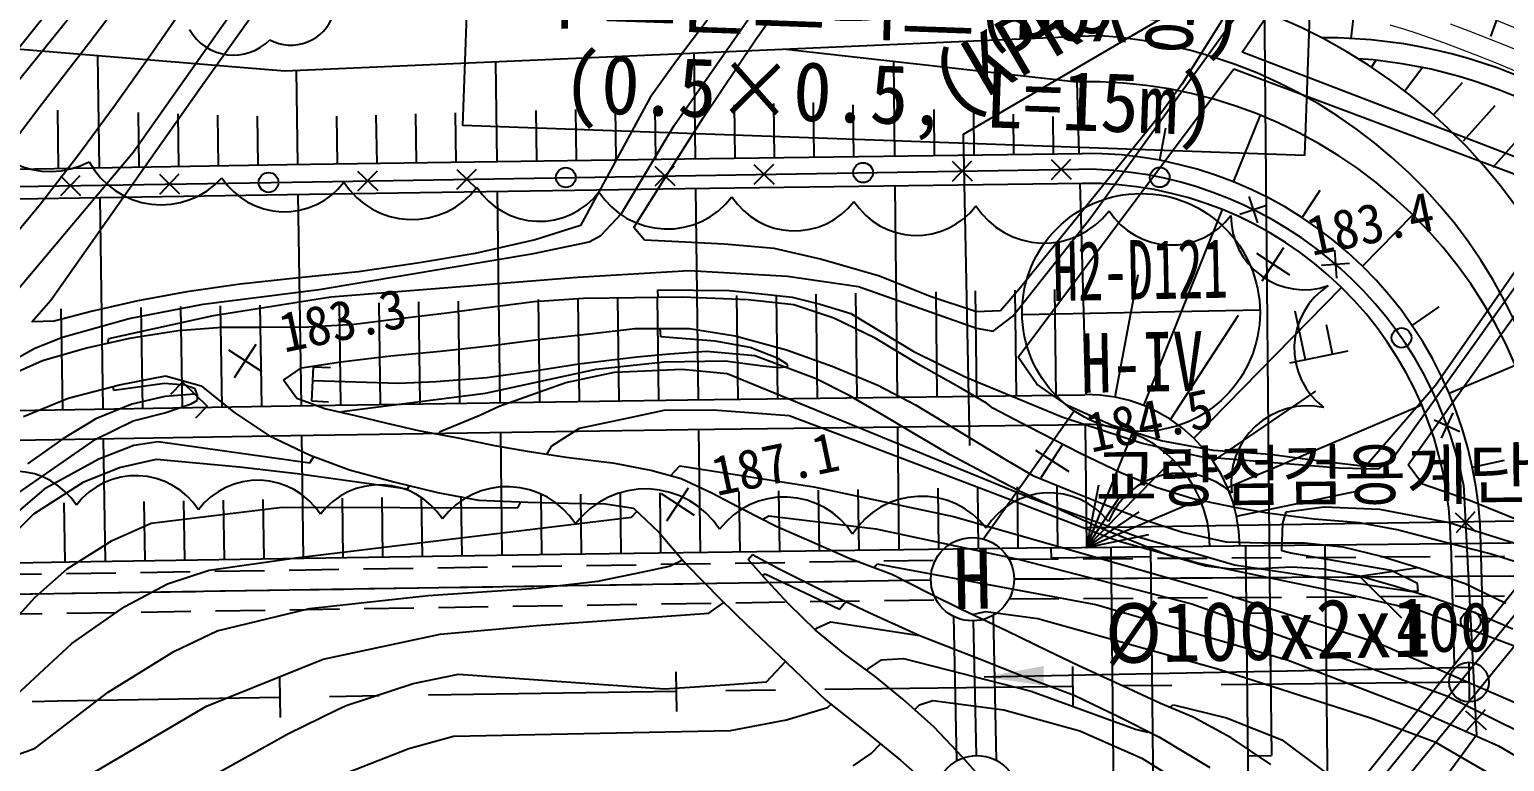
# Model space of a CAD drawing. Header units: millimetres. Extents: x 13158 to 13954, y 1103 to 1807.
# Drawn here: x 13425 to 13499.4, y 1469.6 to 1506.5 of the extents above; entities that cross this region are included whole.
import ezdxf
from ezdxf.enums import TextEntityAlignment as Align
from ezdxf.xclip import XClip

# ---------------------------------------------------------------- set-up
doc = ezdxf.new("R2010")
doc.units = ezdxf.units.MM
doc.header["$LTSCALE"] = 10
doc.header["$MEASUREMENT"] = 0
doc.header["$XCLIPFRAME"] = 2
doc.linetypes.add('CENTER', pattern=[2, 1.25, -0.25, 0.25, -0.25])
doc.linetypes.add('HIDDEN', pattern=[0.375, 0.25, -0.125])
for name, color, linetype in [('TN-TABL-LIN1', 4, 'Continuous'), ('TZ-BASE', 253, 'Continuous'), ('TZ-CABL', 4, 'Continuous')]:
    doc.layers.add(name, color=color, linetype=linetype)
doc.styles.add('GUL', font='GulimChe.ttf')
doc.styles.add('HANA', font='GulimChe.ttf')
doc.styles.get("Standard").update_dxf_attribs({"font": 'GulimChe.ttf'})
doc.linetypes.add('ZIGZAG', pattern='A,0.0001,-0.2,[131,ltypeshp.shx,S=0.2,R=0,X=-0.2,Y=0],-0.4,[131,ltypeshp.shx,S=0.2,R=180,X=0.2,Y=0],-0.2', length=0.8001)
doc.dimstyles.get("Standard").update_dxf_attribs({"dimtxt": 0.18, "dimasz": 0.18, "dimexe": 0.18, "dimexo": 0.0625, "dimgap": 0.09, "dimtad": 0, "dimtih": 1, "dimtoh": 1, "dimdec": 4, "dimzin": 0, "dimdsep": 46, "dimtxsty": 'Standard', "dimcen": 0.09, "dimadec": 0, "dimazin": 0, "dimtfac": 1, "dimtdec": 4, "dimtofl": 0, "dimtmove": 0, "dimatfit": 3, "dimfxl": 0, "dimtolj": 1, "dimtzin": 0, "dimarcsym": 0})

# ---------------------------------------------------------------- blocks, each defined once
blk = doc.blocks.new('JD-SFSG5YJF567')
at = {"layer": 'TZ-BASE'}
for p, q in [((159.849, 32.075, -73), (184.402, 67.399, -73)), ((188.505, 35.783, -71.488), (205.935, 61.24, -71.488)), ((150.701, 56.483, -255), (132.579, 30.736, -255)), ((189.957, 3.895), (189.508, 53.391)), ((135.973, 34.015, -73.686), (148.76, 52.054, -73.686)), ((180.87, 27.434, -72), (198.104, 51.33, -72)), ((166.829, 44.406, -73.686), (159.924, 35.283, -73.686)), ((134.91, 42.293, -67.461), (130.319, 36.211, -67.461)), ((149.497, 41.258, -255), (149.17, 32.073, -255)), ((190.061, 41.498, -72.569), (185.479, 34.185, -72.569)), ((163.965, 36.409, -72.569), (166.884, 40.547, -72.569)), ((191.992, 39.748, -255), (191.665, 30.563, -255)), ((194.014, 36.471, -255), (194.394, 39.784, -255)), ((122.495, 30.644, -75), (129.446, 39.333, -75)), ((118.983, 24.704, -74), (130.225, 38.646, -74)), ((133.44, 35.671, -73.833), (135.044, 37.97, -73.833)), ((201.068, 36.577, -255), (201.614, 38.107, -255)), ((120.114, 36.484, -255), (140.207, 34.834, -255)), ((140.207, 34.834, -255), (181.167, 36.621, -255)), ((196.164, 15.361, -71), (211.277, 36.575, -71)), ((130.319, 36.211, -67.461), (127.968, 33.173, -67.461)), ((160.839, 35.734, -255), (160.908, 30.413, -255)), ((161.316, 32.474, -72.569), (163.965, 36.409, -72.569)), ((165.481, 35.937, -255), (180.175, 34.29, -255)), ((205.831, 29.12, -71.488), (188.505, 35.783, -71.488)), ((130.761, 35.61, -255), (130.846, 29.947, -255)), ((131.595, 33.06, -73.833), (133.44, 35.671, -73.833)), ((150.844, 35.298, -255), (150.909, 30.265, -255)), ((159.924, 35.283, -73.686), (158.648, 33.495, -73.686)), ((170.922, 35.327, -255), (170.974, 30.544, -255)), ((195.251, 35.372, -255), (195.039, 35.021, -255)), ((197.62, 35.005, -255), (196.719, 33.818, -255)), ((140.774, 34.858, -255), (140.845, 30.115, -255)), ((177.216, 20.399, -71.488), (188.1, 34.947, -71.488)), ((180.175, 34.29, -255), (180.28, 30.669, -255)), ((188.1, 34.947, -71.488), (204.989, 28.607, -71.488)), ((199.611, 34.237, -255), (198.171, 32.614, -255)), ((128.409, 23.266, -73.686), (135.973, 34.015, -73.686)), ((158.648, 33.495, -73.686), (155.133, 27.029, -73.686)), ((185.479, 34.185, -72.569), (184.243, 32.45, -72.569)), ((127.968, 33.173, -67.461), (125.954, 30.498, -67.461)), ((128.731, 32.86, -255), (128.781, 29.912, -255)), ((129.76, 30.575, -73.833), (131.595, 33.06, -73.833)), ((152.876, 32.837, -255), (152.909, 30.295, -255)), ((154.875, 32.895, -255), (154.908, 30.325, -255)), ((156.875, 32.953, -255), (156.908, 30.355, -255)), ((158.874, 33.011, -255), (158.908, 30.384, -255)), ((162.873, 33.127, -255), (162.908, 30.439, -255)), ((164.872, 33.185, -255), (164.907, 30.465, -255)), ((166.872, 33.243, -255), (166.907, 30.491, -255)), ((168.873, 33.126, -255), (168.907, 30.517, -255)), ((172.949, 32.889, -255), (172.974, 30.569, -255)), ((174.95, 32.772, -255), (174.974, 30.595, -255)), ((201.254, 33.075, -255), (199.667, 31.287, -255)), ((132.805, 32.734, -255), (132.846, 29.981, -255)), ((134.806, 32.672, -255), (134.845, 30.014, -255)), ((136.807, 32.61, -255), (136.845, 30.048, -255)), ((138.808, 32.549, -255), (138.845, 30.082, -255)), ((142.809, 32.545, -255), (142.844, 30.145, -255)), ((144.808, 32.603, -255), (144.844, 30.175, -255)), ((146.807, 32.661, -255), (146.844, 30.204, -255)), ((148.807, 32.719, -255), (148.844, 30.234, -255)), ((191.665, 30.563, -255), (149.17, 32.073, -255)), ((157.19, 27.638, -73), (159.849, 32.075, -73)), ((159.182, 29.11, -72.569), (161.316, 32.474, -72.569)), ((176.951, 32.655, -255), (176.973, 30.621, -255)), ((184.243, 32.45, -72.569), (177.262, 23.828, -72.569)), ((178.953, 32.538, -255), (178.973, 30.647, -255)), ((188.081, 29.235, -255), (189.433, 32.599, -255)), ((184.64, 31.95, -255), (184.335, 30.328, -255)), ((202.632, 31.614, -255), (201.163, 29.959, -255)), ((132.579, 30.736, -255), (125.123, 21.889, -255)), ((127.889, 28.129, -73.833), (129.76, 30.575, -73.833)), ((160.381, 30.406, -255), (180.434, 30.666, -255)), ((120.279, 29.768, -255), (140.33, 30.107, -255)), ((140.33, 30.107, -255), (160.381, 30.406, -255)), ((143.881, 29.782), (144.897, 28.799)), ((143.897, 28.782), (144.88, 29.799)), ((148.88, 29.865), (149.896, 28.881)), ((148.896, 28.865), (149.88, 29.881)), ((158.879, 30.03), (159.895, 29.047)), ((158.895, 29.03), (159.878, 30.046)), ((163.878, 30.113), (164.894, 29.129)), ((163.894, 29.113), (164.878, 30.129)), ((173.876, 30.278), (174.893, 29.294)), ((173.893, 29.278), (174.876, 30.294)), ((178.876, 30.36), (179.892, 29.377)), ((178.892, 29.36), (179.876, 30.377)), ((196.883, 14.957, -70.297), (207.738, 30.186, -70.297)), ((128.883, 29.541), (129.899, 28.557)), ((128.899, 28.541), (129.883, 29.557)), ((133.882, 29.621), (134.898, 28.637)), ((133.898, 28.621), (134.882, 29.637)), ((157.826, 26.942, -72.569), (159.182, 29.11, -72.569)), ((160.4, 28.907, -255), (180.45, 29.166, -255)), ((170.99, 29.044, -255), (171.107, 18.374, -255)), ((180.323, 29.169, -255), (180.632, 18.508, -255)), ((120.305, 28.268, -255), (140.352, 28.607, -255)), ((130.868, 28.447, -255), (131.028, 17.778, -255)), ((140.352, 28.607, -255), (160.4, 28.907, -255)), ((140.867, 28.615, -255), (141.026, 17.946, -255)), ((150.928, 28.765, -255), (151.066, 18.096, -255)), ((160.927, 28.913, -255), (161.065, 18.244, -255)), ((188.842, 28.506), (189.295, 27.166)), ((191.541, 27.432, -255), (192.443, 28.813, -255)), ((204.989, 28.607, -71.488), (198.269, 18.958, -71.488)), ((126.013, 25.867, -73.833), (127.889, 28.129, -73.833)), ((156.155, 26.534, -73), (157.19, 27.638, -73)), ((183.547, 17.956, -255), (187.519, 27.837, -255)), ((188.398, 27.609), (189.738, 28.062)), ((194.582, 24.987, -255), (197.119, 27.576, -255)), ((155.133, 27.029, -73.686), (152.845, 26.318, -73.686)), ((158.352, 26.3, -72.569), (157.826, 26.942, -72.569)), ((176.935, 22.461, -72), (180.87, 27.434, -72)), ((152.845, 26.318, -73.686), (149.807, 25.622, -73.686)), ((152.749, 25.619, -73), (155.573, 26.212, -73)), ((155.573, 26.212, -73), (156.155, 26.534, -73)), ((160.071, 26.204, -72.569), (158.352, 26.3, -72.569)), ((162.376, 26.087, -72.569), (160.071, 26.204, -72.569)), ((164.896, 25.883, -72.569), (162.376, 26.087, -72.569)), ((141.939, 23.799, -73), (152.749, 25.619, -73)), ((149.807, 25.622, -73.686), (147.003, 25.148, -73.686)), ((167.229, 25.341, -72.569), (164.896, 25.883, -72.569)), ((170.218, 24.481, -72.569), (167.229, 25.341, -72.569)), ((189.23, 25.632, -71.581), (190.905, 24.539, -71.581)), ((189.521, 24.248, -71.581), (190.614, 25.923, -71.581)), ((193.171, 25.783), (193.274, 24.373)), ((143.925, 24.692, -73.686), (140.765, 24.37, -73.686)), ((147.003, 25.148, -73.686), (143.925, 24.692, -73.686)), ((154.969, 24.435, -72), (160.614, 24.766, -72)), ((160.614, 24.766, -72), (165.577, 24.472, -72)), ((192.517, 25.027), (193.928, 25.129)), ((137.954, 24.08, -73.686), (135.266, 23.69, -73.686)), ((140.765, 24.37, -73.686), (137.954, 24.08, -73.686)), ((142.524, 23.432, -72), (154.969, 24.435, -72)), ((165.577, 24.472, -72), (169.159, 23.958, -72)), ((169.159, 23.958, -72), (175.114, 21.856, -72)), ((172.775, 23.448, -72.569), (170.218, 24.481, -72.569)), ((177.262, 23.828, -72.569), (176.325, 22.734, -72.569)), ((183.249, 24.546, -255), (182.091, 18.38, -255)), ((186.073, 16.305, -255), (193.527, 23.911, -255)), ((127.437, 22.174, -73.686), (128.409, 23.266, -73.686)), ((132.795, 23.231, -73.686), (130.445, 22.69, -73.686)), ((132.353, 22.337, -73), (136.096, 23.072, -73)), ((135.266, 23.69, -73.686), (132.795, 23.231, -73.686)), ((136.096, 23.072, -73), (141.939, 23.799, -73)), ((136.61, 22.498, -72), (142.524, 23.432, -72)), ((142.95, 23.101, -255), (143.026, 17.976, -255)), ((144.949, 23.14, -255), (145.026, 18.006, -255)), ((146.949, 23.179, -255), (147.026, 18.036, -255)), ((148.948, 23.219, -255), (149.025, 18.066, -255)), ((152.784, 23.184, -73.833), (150.285, 22.873, -73.833)), ((155.273, 23.348, -73.833), (152.784, 23.184, -73.833)), ((152.999, 23.299, -255), (153.066, 18.126, -255)), ((154.999, 23.338, -255), (155.066, 18.156, -255)), ((157.845, 23.379, -73.833), (155.273, 23.348, -73.833)), ((156.998, 23.378, -255), (157.066, 18.186, -255)), ((160.253, 23.42, -73.833), (157.845, 23.379, -73.833)), ((158.998, 23.417, -255), (159.065, 18.215, -255)), ((159.053, 23.399, -71), (159.029, 23.79, -71)), ((159.029, 23.79, -71), (162.636, 23.748, -71)), ((163.586, 23.29, -73.833), (160.253, 23.42, -73.833)), ((162.636, 23.748, -71), (164.114, 23.608, -71)), ((162.997, 23.496, -255), (163.065, 18.27, -255)), ((165.899, 23.025, -73.833), (163.586, 23.29, -73.833)), ((164.114, 23.608, -71), (165.804, 23.414, -71)), ((164.997, 23.535, -255), (165.065, 18.296, -255)), ((165.804, 23.414, -71), (167.226, 23.063, -71)), ((166.997, 23.575, -255), (167.065, 18.322, -255)), ((168.996, 23.614, -255), (169.065, 18.348, -255)), ((175.111, 22.687, -72.569), (172.775, 23.448, -72.569)), ((173.049, 23.694, -255), (173.106, 18.4, -255)), ((175.048, 23.734, -255), (175.106, 18.426, -255)), ((177.048, 23.773, -255), (177.106, 18.452, -255)), ((179.048, 23.812, -255), (179.106, 18.478, -255)), ((130.445, 22.69, -73.686), (128.577, 22.209, -73.686)), ((128.901, 22.824, -255), (128.987, 17.744, -255)), ((128.985, 21.395, -73), (132.353, 22.337, -73)), ((131.332, 21.339, -72), (136.61, 22.498, -72)), ((132.951, 22.903, -255), (133.027, 17.812, -255)), ((134.951, 22.943, -255), (135.027, 17.846, -255)), ((136.951, 22.982, -255), (137.027, 17.88, -255)), ((138.95, 23.022, -255), (139.027, 17.913, -255)), ((148.376, 22.614, -73.833), (145.859, 22.305, -73.833)), ((150.285, 22.873, -73.833), (148.376, 22.614, -73.833)), ((167.911, 22.359, -73.833), (165.899, 23.025, -73.833)), ((167.226, 23.063, -71), (168.775, 22.589, -71)), ((169.992, 21.357, -73.833), (167.911, 22.359, -73.833)), ((168.775, 22.589, -71), (171.912, 20.687, -71)), ((176.325, 22.734, -72.569), (175.111, 22.687, -72.569)), ((175.951, 21.698, -72), (176.935, 22.461, -72)), ((184.891, 17.255, -255), (188.323, 22.506, -255)), ((191.709, 20.266, -70.829), (191.195, 22.712, -70.829)), ((197.087, 21.996, -255), (198.45, 22.926, -255)), ((128.577, 22.209, -73.686), (127.437, 22.174, -73.686)), ((134.823, 21.719, -73.833), (132.374, 21.332, -73.833)), ((137.037, 21.883, -73.833), (134.823, 21.719, -73.833)), ((138.983, 21.882, -73.833), (137.037, 21.883, -73.833)), ((141.408, 21.905, -73.833), (138.983, 21.882, -73.833)), ((143.712, 22.044, -73.833), (141.408, 21.905, -73.833)), ((145.859, 22.305, -73.833), (143.712, 22.044, -73.833)), ((153.118, 21.307, -68.228), (155.725, 21.592, -68.228)), ((155.725, 21.592, -68.228), (157.871, 21.835, -68.228)), ((157.871, 21.835, -68.228), (160.624, 21.835, -68.228)), ((159.176, 21.423, -71), (159.151, 21.835, -71)), ((160.624, 21.835, -68.228), (162.931, 21.461, -68.228)), ((175.114, 21.856, -72), (175.951, 21.698, -72)), ((193.079, 20.553, -70.829), (192.771, 22.021, -70.829)), ((125.081, 19.437, -73), (127.587, 20.842, -73)), ((127.587, 20.842, -73), (128.985, 21.395, -73)), ((130.194, 20.852, -73.833), (127.985, 20.21, -73.833)), ((132.374, 21.332, -73.833), (130.194, 20.852, -73.833)), ((131.275, 21.09, -72), (131.332, 21.339, -72)), ((137.664, 19.371, -71.709), (138.757, 21.046, -71.709)), ((148.065, 20.689, -68.228), (150.654, 20.976, -68.228)), ((150.654, 20.976, -68.228), (153.118, 21.307, -68.228)), ((161.921, 21.2, -71), (159.176, 21.423, -71)), ((163.689, 20.872, -71), (161.921, 21.2, -71)), ((162.931, 21.461, -68.228), (165.528, 20.755, -68.228)), ((165.104, 20.319, -71), (163.689, 20.872, -71)), ((172.286, 19.974, -73.833), (169.992, 21.357, -73.833)), ((127.985, 20.21, -73.833), (125.752, 19.221, -73.833)), ((137.373, 20.755, -71.709), (139.048, 19.662, -71.709)), ((141.051, 19.853, -68.228), (143.036, 20.162, -68.228)), ((143.036, 20.162, -68.228), (145.552, 20.453, -68.228)), ((145.552, 20.453, -68.228), (148.065, 20.689, -68.228)), ((157.976, 20.396, -255), (155.052, 20.04, -255)), ((155.921, 19.791, -71), (159.342, 20.159, -71)), ((159.62, 20.543, -255), (157.976, 20.396, -255)), ((159.342, 20.159, -71), (162.429, 20.208, -71)), ((161.484, 20.675, -255), (159.62, 20.543, -255)), ((163.929, 20.458, -255), (161.484, 20.675, -255)), ((162.429, 20.208, -71), (164.331, 19.957, -71)), ((167.027, 19.297, -255), (163.929, 20.458, -255)), ((165.567, 20.017, -71), (165.104, 20.319, -71)), ((165.528, 20.755, -68.228), (167.823, 19.941, -68.228)), ((171.912, 20.687, -71), (174.539, 19.399, -71)), ((178.153, 19.032, -71.488), (177.216, 20.399, -71.488)), ((190.926, 20.101, -70.829), (193.862, 20.718, -70.829)), ((131.87, 18.997, -50.588), (134.195, 19.447, -50.588)), ((134.195, 19.447, -50.588), (135.996, 18.942, -50.588)), ((140.147, 19.234, -68.228), (141.051, 19.853, -68.228)), ((141.566, 18.168, -255), (141.654, 19.907, -255)), ((141.654, 19.907, -255), (142.506, 19.864, -255)), ((150.399, 19.358, -255), (147.851, 19.143, -255)), ((150.332, 18.568, -71), (155.921, 19.791, -71)), ((152.696, 19.665, -255), (150.399, 19.358, -255)), ((155.052, 20.04, -255), (152.696, 19.665, -255)), ((154.383, 19.111, -70), (156.841, 19.631, -70)), ((156.841, 19.631, -70), (160.26, 19.79, -70)), ((160.26, 19.79, -70), (162.531, 19.571, -70)), ((162.531, 19.571, -70), (177.915, 13.256, -70)), ((164.331, 19.957, -71), (165.146, 19.879, -71)), ((165.146, 19.879, -71), (165.587, 19.921, -71)), ((165.587, 19.921, -71), (165.567, 20.017, -71)), ((167.823, 19.941, -68.228), (170.127, 18.98, -68.228)), ((174.357, 18.808, -73.833), (172.286, 19.974, -73.833)), ((174.539, 19.399, -71), (179.457, 17.37, -71)), ((198.96, 18.573, -255), (202.296, 19.993, -255)), ((129.274, 18.325, -50.588), (131.87, 18.997, -50.588)), ((131.589, 18.709, -72), (131.547, 18.914, -72)), ((134.135, 19.065, -72), (131.589, 18.709, -72)), ((135.165, 18.983, -72), (134.135, 19.065, -72)), ((134.452, 18.525, -255), (135.049, 19.135, -255)), ((135.049, 19.135, -255), (136.294, 17.917, -255)), ((135.682, 18.794, -72), (135.165, 18.983, -72)), ((135.811, 18.463, -72), (135.682, 18.794, -72)), ((135.996, 18.942, -50.588), (137.635, 17.621, -50.588)), ((140.819, 18.309, -68.228), (140.147, 19.234, -68.228)), ((145.955, 19.067, -255), (141.618, 19.2, -255)), ((147.851, 19.143, -255), (145.955, 19.067, -255)), ((151.023, 17.925, -70), (154.383, 19.111, -70)), ((168.679, 18.452, -255), (167.027, 19.297, -255)), ((170.127, 18.98, -68.228), (172.025, 17.991, -68.228)), ((175.611, 18.064, -73.833), (174.357, 18.808, -73.833)), ((179.697, 17.956, -71.488), (178.153, 19.032, -71.488)), ((187.047, 15.143, -255), (192.228, 18.679, -255)), ((198.269, 18.958, -71.488), (194.73, 14.88, -71.488)), ((120.485, 17.6, -255), (140.511, 17.938, -255)), ((127.026, 17.392, -50.588), (129.274, 18.325, -50.588)), ((132.484, 18.019, -255), (130.672, 17.277, -255)), ((134.162, 18.403, -255), (132.484, 18.019, -255)), ((134.149, 17.578, -72), (135.483, 18.037, -72)), ((135.671, 18.526, -255), (134.162, 18.403, -255)), ((135.483, 18.037, -72), (135.801, 18.223, -72)), ((136.294, 17.917, -255), (135.697, 17.307, -255)), ((135.801, 18.223, -72), (135.811, 18.463, -72)), ((140.511, 17.938, -255), (160.538, 18.237, -255)), ((142.236, 17.792, -68.228), (140.819, 18.309, -68.228)), ((142.419, 18.125, -255), (141.566, 18.168, -255)), ((143.081, 17.645, -71), (150.332, 18.568, -71)), ((150.047, 17.474, -70), (151.023, 17.925, -70)), ((160.538, 18.237, -255), (180.567, 18.497, -255)), ((170.447, 17.435, -255), (168.679, 18.452, -255)), ((172.025, 17.991, -68.228), (176.649, 15.186, -68.228)), ((175.925, 17.822, -73.833), (175.611, 18.064, -73.833)), ((181.925, 16.964, -71.488), (179.697, 17.956, -71.488)), ((187.775, 13.812, -255), (197.574, 17.983, -255)), ((130.672, 17.277, -255), (129.007, 16.269, -255)), ((130.674, 16.253, -72), (132.564, 17.186, -72)), ((132.564, 17.186, -72), (134.149, 17.578, -72)), ((137.635, 17.621, -50.588), (139.409, 16.438, -50.588)), ((143.771, 17.433, -68.228), (142.236, 17.792, -68.228)), ((143.053, 17.601, -71), (143.081, 17.645, -71)), ((145.38, 17.05, -68.228), (143.771, 17.433, -68.228)), ((148.039, 16.638, -70), (150.047, 17.474, -70)), ((155.078, 16.815, -69), (157.641, 17.353, -69)), ((157.641, 17.353, -69), (159.35, 17.712, -69)), ((159.35, 17.712, -69), (161.822, 17.736, -69)), ((161.822, 17.736, -69), (165.649, 17.449, -69)), ((165.649, 17.449, -69), (168.875, 16.243, -69)), ((172.142, 16.422, -255), (170.447, 17.435, -255)), ((177.77, 16.855, -73.833), (175.925, 17.822, -73.833)), ((179.457, 17.37, -71), (183.463, 16.058, -71)), ((198.208, 17.237), (199.491, 16.643)), ((199.146, 17.582), (198.552, 16.299)), ((120.511, 16.1, -255), (140.534, 16.439, -255)), ((139.409, 16.438, -50.588), (141.492, 15.455, -50.588)), ((140.534, 16.439, -255), (160.558, 16.738, -255)), ((141.049, 16.446, -255), (141.141, 10.247, -255)), ((146.97, 16.669, -68.228), (145.38, 17.05, -68.228)), ((148.947, 16.298, -68.228), (146.97, 16.669, -68.228)), ((147.952, 16.484, -70), (148.039, 16.638, -70)), ((151.086, 16.596, -255), (151.166, 10.397, -255)), ((153.679, 15.927, -69), (155.078, 16.815, -69)), ((160.558, 16.738, -255), (180.583, 16.997, -255)), ((161.085, 16.744, -255), (161.165, 10.545, -255)), ((171.123, 16.874, -255), (171.191, 10.675, -255)), ((173.785, 15.468, -255), (172.142, 16.422, -255)), ((180.361, 15.526, -73.833), (177.77, 16.855, -73.833)), ((180.597, 17.011, -255), (180.665, 10.777, -255)), ((180.665, 10.786, -255), (182.986, 16.562, -255)), ((184.425, 16.172, -71.488), (181.925, 16.964, -71.488)), ((126.721, 13.517, -72), (130.674, 16.253, -72)), ((129.007, 16.269, -255), (127.217, 15.011, -255)), ((130.82, 15.267, -71), (132.59, 15.947, -71)), ((131.05, 16.278, -255), (131.143, 10.079, -255)), ((132.59, 15.947, -71), (133.81, 16.131, -71)), ((133.81, 16.131, -71), (141.475, 15.06, -71)), ((150.812, 15.917, -68.228), (148.947, 16.298, -68.228)), ((152.554, 15.617, -68.228), (150.812, 15.917, -68.228)), ((153.434, 15.48, -69), (153.679, 15.927, -69)), ((168.875, 16.243, -69), (176.416, 13.368, -69)), ((178.086, 15.709, -70.464), (179.761, 14.616, -70.464)), ((178.377, 14.325, -70.464), (179.47, 16, -70.464)), ((183.463, 16.058, -71), (186.415, 15.384, -71)), ((187.073, 15.684, -71.488), (184.425, 16.172, -71.488)), ((189.904, 15.477, -71.488), (187.073, 15.684, -71.488)), ((128.187, 13.822, -71), (130.82, 15.267, -71)), ((131.869, 14.833, -70), (133.737, 15.254, -70)), ((133.737, 15.254, -70), (137.919, 14.863, -70)), ((141.475, 15.06, -71), (141.678, 15.386, -71)), ((141.492, 15.455, -50.588), (143.48, 14.716, -50.588)), ((154.407, 15.328, -68.228), (152.554, 15.617, -68.228)), ((156.867, 15.036, -68.228), (154.407, 15.328, -68.228)), ((158.678, 14.676, -68.228), (156.867, 15.036, -68.228)), ((159.671, 14.408, -68), (160.137, 14.905, -68)), ((160.137, 14.905, -68), (166.9, 13.847, -68)), ((175.398, 14.607, -255), (173.785, 15.468, -255)), ((176.649, 15.186, -68.228), (177.956, 14.419, -68.228)), ((182.39, 14.564, -73.833), (180.361, 15.526, -73.833)), ((180.665, 10.786, -255), (185.022, 15.232, -255)), ((186.415, 15.384, -71), (193.409, 14.805, -71)), ((192.707, 15.106, -71.488), (189.904, 15.477, -71.488)), ((194.73, 14.88, -71.488), (192.707, 15.106, -71.488)), ((195.416, 14.764, -71), (196.164, 15.361, -71)), ((197.608, 13.99, -70.297), (196.883, 14.957, -70.297)), ((200.129, 14.85, -255), (201.744, 15.188, -255)), ((130.067, 14.11, -70), (131.869, 14.833, -70)), ((137.919, 14.863, -70), (140.838, 14.526, -70)), ((140.838, 14.526, -70), (146.398, 13.745, -70)), ((143.48, 14.716, -50.588), (145.717, 14.108, -50.588)), ((160.211, 14.262, -68.228), (158.678, 14.676, -68.228)), ((161.76, 13.535, -68.228), (160.211, 14.262, -68.228)), ((177.279, 13.638, -255), (175.398, 14.607, -255)), ((177.956, 14.419, -68.228), (179.761, 13.675, -68.228)), ((184.176, 13.821, -73.833), (182.39, 14.564, -73.833)), ((193.409, 14.805, -71), (195.416, 14.764, -71)), ((126.437, 12.314, -71), (128.187, 13.822, -71)), ((127.548, 12.496, -70), (130.067, 14.11, -70)), ((145.717, 14.108, -50.588), (147.92, 13.557, -50.588)), ((146.398, 13.745, -70), (146.493, 13.914, -70)), ((147.92, 13.557, -50.588), (149.987, 13.181, -50.588)), ((153.127, 13.441, -255), (153.166, 10.427, -255)), ((155.126, 13.474, -255), (155.166, 10.456, -255)), ((157.126, 13.508, -255), (157.165, 10.486, -255)), ((159.126, 13.541, -255), (159.165, 10.516, -255)), ((159.196, 13.517, -67.936), (160.871, 12.424, -67.936)), ((159.487, 12.133, -67.936), (160.581, 13.808, -67.936)), ((163.391, 12.673, -68.228), (161.76, 13.535, -68.228)), ((163.125, 13.609, -255), (163.165, 10.571, -255)), ((165.125, 13.642, -255), (165.165, 10.597, -255)), ((166.9, 13.847, -68), (173.953, 12.355, -68)), ((167.125, 13.676, -255), (167.164, 10.623, -255)), ((169.125, 13.709, -255), (169.164, 10.649, -255)), ((173.157, 13.777, -255), (173.19, 10.701, -255)), ((175.157, 13.811, -255), (175.19, 10.727, -255)), ((177.156, 13.844, -255), (177.19, 10.753, -255)), ((180.165, 12.308, -255), (177.279, 13.638, -255)), ((179.156, 13.878, -255), (179.19, 10.778, -255)), ((179.761, 13.675, -68.228), (181.53, 12.969, -68.228)), ((181.256, 13.931, -255), (180.665, 10.786, -255)), ((180.665, 10.786, -255), (182.415, 13.465, -255)), ((186.028, 13.238, -73.833), (184.176, 13.821, -73.833)), ((188.229, 12.366, -255), (194.369, 13.648, -255)), ((199.958, 13.172, -70.297), (197.608, 13.99, -70.297)), ((129.067, 13.04, -255), (129.117, 10.045, -255)), ((133.098, 13.108, -255), (133.142, 10.113, -255)), ((133.468, 12.013, -69), (140.081, 12.82, -69)), ((135.097, 13.142, -255), (135.142, 10.147, -255)), ((137.097, 13.176, -255), (137.142, 10.18, -255)), ((139.097, 13.21, -255), (139.142, 10.214, -255)), ((140.081, 12.82, -69), (151.959, 12.792, -69)), ((143.096, 13.277, -255), (143.141, 10.277, -255)), ((145.096, 13.311, -255), (145.141, 10.307, -255)), ((147.096, 13.345, -255), (147.141, 10.337, -255)), ((149.096, 13.373, -255), (149.14, 10.366, -255)), ((149.987, 13.181, -50.588), (152.476, 13.07, -50.588)), ((151.959, 12.792, -69), (152.12, 13.086, -69)), ((152.476, 13.07, -50.588), (154.53, 13.025, -50.588)), ((154.53, 13.025, -50.588), (156.382, 12.994, -50.588)), ((156.382, 12.994, -50.588), (157.799, 12.771, -50.588)), ((157.799, 12.771, -50.588), (159.077, 11.566, -50.588)), ((165.007, 11.849, -68.228), (163.391, 12.673, -68.228)), ((176.416, 13.368, -69), (182.239, 11.122, -69)), ((177.915, 13.256, -70), (183.219, 11.338, -70)), ((180.665, 10.786, -255), (186.392, 13.224, -255)), ((181.53, 12.969, -68.228), (183.537, 12.211, -68.228)), ((188.22, 12.799, -73.833), (186.028, 13.238, -73.833)), ((189.908, 12.502, -73.833), (188.22, 12.799, -73.833)), ((190.726, 12.585, -70), (192.658, 12.848, -70)), ((192.658, 12.848, -70), (195.441, 12.717, -70)), ((195.441, 12.717, -70), (198.961, 12.044, -70)), ((202.389, 12.184, -70.297), (199.958, 13.172, -70.297)), ((126.262, 11.204, -70), (127.548, 12.496, -70)), ((131.497, 11.143, -69), (133.468, 12.013, -69)), ((140.771, 10.264, -68), (157.708, 12.314, -68)), ((157.708, 12.314, -68), (157.978, 12.602, -68)), ((164.297, 12.211, -67), (164.631, 12.38, -67)), ((164.631, 12.38, -67), (170.021, 11.728, -67)), ((173.953, 12.355, -68), (187.552, 8.472, -68)), ((181.538, 11.702, -255), (180.165, 12.308, -255)), ((180.665, 10.786, -255), (183.308, 12.59, -255)), ((180.669, 11.803), (204.207, 12.166)), ((183.537, 12.211, -68.228), (185.495, 11.567, -68.228)), ((192.148, 12.225, -73.833), (189.908, 12.502, -73.833)), ((190.511, 10.626, -70), (190.565, 12.014, -70)), ((190.565, 12.014, -70), (190.726, 12.585, -70)), ((194.429, 12.035, -73.833), (192.148, 12.225, -73.833)), ((196.334, 11.688, -73.833), (194.429, 12.035, -73.833)), ((198.961, 12.044, -70), (203.637, 10.569, -70)), ((199.257, 12.534), (200.307, 11.587)), ((200.255, 12.586), (199.309, 11.535)), ((159.077, 11.566, -50.588), (160.456, 9.95, -50.588)), ((166.667, 11.133, -68.228), (165.007, 11.849, -68.228)), ((170.021, 11.728, -67), (177.283, 10.181, -67)), ((180.665, 10.786, -255), (183.797, 11.44, -255)), ((183.182, 11.023, -255), (181.538, 11.702, -255)), ((183.219, 11.338, -70), (188.128, 9.917, -70)), ((185.495, 11.567, -68.228), (187.683, 11.072, -68.228)), ((198.59, 11.098, -73.833), (196.334, 11.688, -73.833)), ((200.656, 11.015, -255), (220.67, 11.193, -255)), ((129.224, 9.713, -69), (131.497, 11.143, -69)), ((163.593, 10.181, -59.911), (163.812, 10.441, -59.911)), ((163.812, 10.441, -59.911), (165.158, 9.709, -59.911)), ((168.681, 10.227, -68.228), (166.667, 11.133, -68.228)), ((178.882, 10.775), (192.681, 10.929)), ((178.888, 10.275), (178.882, 10.775)), ((181.882, 10.808), (182.038, -3.191)), ((182.239, 11.122, -69), (186.339, 10.001, -69)), ((184.756, 10.404, -255), (183.182, 11.023, -255)), ((183.882, 10.831), (184.038, -3.169)), ((187.683, 11.072, -68.228), (189.534, 11.022, -68.228)), ((188.681, 10.884), (188.838, -3.115)), ((189.534, 11.022, -68.228), (191.664, 11.027, -68.228)), ((190.97, 10.505, -70), (190.511, 10.626, -70)), ((196.039, 9.625, -70), (190.97, 10.505, -70)), ((191.664, 11.027, -68.228), (193.596, 10.824, -68.228)), ((192.681, 10.929, -255), (200.656, 11.015, -255)), ((192.681, 10.929), (192.838, -3.07)), ((204.172, 11.046, -255), (192.838, -3.07)), ((193.596, 10.824, -68.228), (195.529, 10.347, -68.228)), ((201.026, 10.476, -73.833), (198.59, 11.098, -73.833)), ((199.041, 10.957, -255), (199.204, 4.859, -143.233)), ((200.54, 10.997, -255), (200.656, 6.668, -175.645)), ((203.166, 9.801, -73.833), (201.026, 10.476, -73.833)), ((127.612, 8.281, -69), (129.224, 9.713, -69)), ((136.389, 9.646, -68), (140.771, 10.264, -68)), ((158.286, 9.562, -67), (159.614, 9.841, -67)), ((159.614, 9.841, -67), (160.267, 10.171, -67)), ((160.456, 9.95, -50.588), (162.193, 8.182, -50.588)), ((164.532, 9.127, -59.911), (163.593, 10.181, -59.911)), ((165.158, 9.709, -59.911), (167.272, 8.651, -59.911)), ((170.831, 9.424, -68.228), (168.681, 10.227, -68.228)), ((169.929, 9.761, -66), (170.095, 9.96, -66)), ((170.095, 9.96, -66), (181.128, 7.916, -66)), ((177.283, 10.181, -67), (185.978, 7.943, -67)), ((178.888, 10.275), (183.887, 10.331)), ((186.666, 9.855, -255), (184.756, 10.404, -255)), ((186.339, 10.001, -69), (192.762, 8.674, -69)), ((187.977, 9.694, -255), (186.666, 9.855, -255)), ((189.354, 9.712, -255), (187.977, 9.694, -255)), ((188.128, 9.917, -70), (196.972, 8.581, -70)), ((191.013, 9.804, -255), (189.354, 9.712, -255)), ((192.64, 9.695, -255), (191.013, 9.804, -255)), ((194.434, 9.337, -255), (192.64, 9.695, -255)), ((192.931, -4.066, -255), (204.603, 10.291, -18.096)), ((194.434, 9.337, -255), (197.4, 9.789, -255)), ((195.529, 10.347, -68.228), (197.544, 9.735, -68.228)), ((197.544, 9.735, -68.228), (199.771, 8.981, -68.228)), ((132.144, 7.817, -68), (134.295, 8.958, -68)), ((134.295, 8.958, -68), (136.389, 9.646, -68)), ((152.91, 8.731, -67), (156.007, 9.084, -67)), ((156.007, 9.084, -67), (158.286, 9.562, -67)), ((164.313, 9.373, -66), (164.45, 9.469, -66)), ((164.45, 9.469, -66), (168.195, 7.679, -66)), ((165.646, 7.933, -59.911), (164.532, 9.127, -59.911)), ((172.748, 8.451, -68.228), (170.831, 9.424, -68.228)), ((196.254, 8.83, -255), (194.434, 9.337, -255)), ((196.568, 7.228, -255), (194.434, 9.337, -255)), ((197.354, 8.979, -70), (196.039, 9.625, -70)), ((197.393, 8.589, -70), (197.354, 8.979, -70)), ((199.771, 8.981, -68.228), (201.815, 7.982, -68.228)), ((124.433, 4.806, -69), (127.612, 8.281, -69)), ((141.461, 7.707, -67), (147.435, 8.374, -67)), ((147.435, 8.374, -67), (152.91, 8.731, -67)), ((167.272, 8.651, -59.911), (169.729, 7.496, -59.911)), ((174.348, 7.665, -68.228), (172.748, 8.451, -68.228)), ((187.552, 8.472, -68), (195.413, 5.96, -68)), ((192.762, 8.674, -69), (197.547, 7.597, -69)), ((194.02, -4.241, -242.433), (204.62, 8.731, -33.089)), ((198.322, 8.179, -255), (196.254, 8.83, -255)), ((196.972, 8.581, -70), (197.393, 8.589, -70)), ((129.459, 5.945, -68), (132.144, 7.817, -68)), ((136.796, 6.583, -67), (141.461, 7.707, -67)), ((152.909, 6.848, -66), (161.596, 7.482, -66)), ((161.596, 7.482, -66), (162.363, 8.016, -66)), ((162.193, 8.182, -50.588), (163.538, 6.88, -50.588)), ((166.99, 6.614, -59.911), (165.646, 7.933, -59.911)), ((168.195, 7.679, -66), (168.518, 8.066, -66)), ((169.729, 7.496, -59.911), (172.277, 6.335, -59.911)), ((176.662, 6.575, -68.228), (174.348, 7.665, -68.228)), ((174.892, 7.408, -65), (175.58, 7.557, -65)), ((175.58, 7.557, -65), (178.197, 7.215, -65)), ((181.128, 7.916, -66), (190.837, 5.099, -66)), ((185.978, 7.943, -67), (193.48, 5.257, -67)), ((188.719, 7.484), (189.925, 7.498)), ((189.917, 7.494), (189.997, 0.295)), ((197.547, 7.597, -69), (203.79, 5.242, -69)), ((200.224, 7.519, -255), (198.322, 8.179, -255)), ((202.168, 6.674, -255), (200.224, 7.519, -255)), ((148.043, 6.421, -66), (152.909, 6.848, -66)), ((163.538, 6.88, -50.588), (165.523, 4.986, -50.588)), ((166.962, 6.641, -65), (167.042, 6.728, -65)), ((167.042, 6.728, -65), (167.738, 7.038, -65)), ((167.738, 7.038, -65), (172.233, 6.355, -65)), ((178.197, 7.215, -65), (187.334, 4.65, -65)), ((134.617, 5.537, -67), (136.796, 6.583, -67)), ((142.151, 5.15, -66), (148.043, 6.421, -66)), ((168.399, 5.454, -59.911), (166.99, 6.614, -59.911)), ((172.277, 6.335, -59.911), (175.266, 5.18, -59.911)), ((178.688, 5.577, -68.228), (176.662, 6.575, -68.228)), ((195.413, 5.96, -68), (199.558, 4.155, -68)), ((125.962, 2.706, -68), (129.459, 5.945, -68)), ((131.293, 3.494, -67), (134.617, 5.537, -67)), ((169.992, 4.284, -59.911), (168.399, 5.454, -59.911)), ((180.272, 4.828, -68.228), (178.688, 5.577, -68.228)), ((193.48, 5.257, -67), (198.843, 3.312, -67)), ((136.255, 2.778, -66), (142.151, 5.15, -66)), ((159.946, 4.52), (159.974, 2.52)), ((164.515, 4.008, -65), (165.47, 5.036, -65)), ((165.523, 4.986, -50.588), (167.508, 3.091, -50.588)), ((169.567, 4.596, -64), (169.635, 4.661, -64)), ((169.635, 4.661, -64), (170.323, 5.125, -64)), ((170.323, 5.125, -64), (171.431, 5.189, -64)), ((171.431, 5.189, -64), (177.862, 3.546, -64)), ((175.266, 5.18, -59.911), (177.554, 4.257, -59.911)), ((179.946, 4.78), (179.97, 2.78)), ((182.321, 3.884, -68.228), (180.272, 4.828, -68.228)), ((187.334, 4.65, -65), (195.045, 2.182, -65)), ((190.837, 5.099, -66), (197.519, 2.538, -66)), ((199.947, 5), (199.967, 3)), ((139.946, 4.22), (139.978, 2.22)), ((143.309, 2.82, -65), (146.691, 3.929, -65)), ((146.691, 3.929, -65), (148.975, 4.404, -65)), ((148.975, 4.404, -65), (159.363, 3.665, -65)), ((159.363, 3.665, -65), (162.683, 3.886, -65)), ((162.683, 3.886, -65), (164.515, 4.008, -65)), ((171.384, 3.144, -59.911), (169.992, 4.284, -59.911)), ((177.554, 4.257, -59.911), (180.044, 3.339, -59.911)), ((184.386, 2.921, -68.228), (182.321, 3.884, -68.228)), ((199.558, 4.155, -68), (204.467, 2.015, -68)), ((127.62, 0.659, -67), (131.293, 3.494, -67)), ((167.508, 3.091, -50.588), (169.547, 1.468, -50.588)), ((172.961, 1.736, -59.911), (171.384, 3.144, -59.911)), ((172.235, 2.858, -63), (172.91, 3.077, -63)), ((172.91, 3.077, -63), (176.488, 2.602, -63)), ((177.862, 3.546, -64), (183.137, 1.626, -64)), ((180.044, 3.339, -59.911), (182.268, 2.272, -59.911)), ((198.843, 3.312, -67), (202.494, 1.502, -67)), ((128.997, -1.491, -66), (136.255, 2.778, -66)), ((140.39, 1.409, -65), (142.841, 2.594, -65)), ((142.841, 2.594, -65), (143.309, 2.82, -65)), ((165.514, 2.104, -64), (167.592, 2.712, -64)), ((167.592, 2.712, -64), (167.77, 2.882, -64)), ((171.985, 2.608, -63), (172.235, 2.858, -63)), ((176.488, 2.602, -63), (180.318, 1.542, -63)), ((182.268, 2.272, -59.911), (184.346, 1.216, -59.911)), ((186.047, 2.222, -68.228), (184.386, 2.921, -68.228)), ((184.854, 2.723, -64), (185.044, 2.845, -64)), ((185.044, 2.845, -64), (187.73, 2.196, -64)), ((197.519, 2.538, -66), (201.454, 0.788, -66)), ((199.779, 2.547), (200.83, 1.601)), ((200.778, 2.6), (199.832, 1.549)), ((148.719, 1.274, -64), (162.7, 1.554, -64)), ((162.7, 1.554, -64), (165.514, 2.104, -64)), ((174.418, 0.189, -59.911), (172.961, 1.736, -59.911)), ((180.318, 1.542, -63), (183.454, 0.163, -63)), ((183.137, 1.626, -64), (183.734, 1.481, -64)), ((183.734, 1.481, -64), (183.759, 1.514, -64)), ((187.96, 1.195, -68.228), (186.047, 2.222, -68.228)), ((187.73, 2.196, -64), (190.511, 1.081, -64)), ((195.045, 2.182, -65), (198.232, 0.981, -65)), ((133.213, -2.587, -65), (140.39, 1.409, -65)), ((146.472, 0.647, -64), (148.719, 1.274, -64)), ((169.547, 1.468, -50.588), (171.271, 0.068, -50.588)), ((169.798, 0.402, -63), (170.27, 0.881, -63)), ((184.346, 1.216, -59.911), (186.887, -0.313, -59.911)), ((189.964, -0.15, -68.228), (187.96, 1.195, -68.228)), ((190.511, 1.081, -64), (200.078, -6.041, -64)), ((198.232, 0.981, -65), (201.68, -1.02, -65)), ((201.454, 0.788, -66), (205.529, -1.626, -66)), ((123.702, -0.749, -67), (127.62, 0.659, -67)), ((143.372, -0.563, -64), (146.472, 0.647, -64)), ((168.88, -0.228, -63), (169.798, 0.402, -63)), ((171.271, 0.068, -50.588), (172.744, -1.242, -50.588)), ((176.144, -1.744, -59.911), (174.418, 0.189, -59.911)), ((183.454, 0.163, -63), (198.504, -9.266, -63)), ((188.8, 0.285), (189.997, 0.298))]:
    blk.add_line(p, q, dxfattribs=at)
at = {"layer": 'TZ-BASE', "ltscale": 0.2}
for p, q in [((140.586, 29.228), (180.279, 29.883)), ((90.721, 28.431), (140.586, 29.228)), ((199.682, 13.975), (200.345, 1.314)), ((200.345, 1.314), (194.295, -6.881))]:
    blk.add_line(p, q, dxfattribs=at)
at = {"layer": 'TZ-BASE', "linetype": 'CENTER', "flags": 128}
blk.add_lwpolyline([(599.91, 0, 0.013001), (79.973, 2.08, 0.002), (0, 0)], format="xyb", dxfattribs=at)
at = {"layer": 'TZ-BASE'}
for centre, radius in [((154.387, 29.456), 0.5), ((169.385, 29.703), 0.5), ((184.355, 29.465), 0.5), ((139.389, 29.208), 0.5), ((196.554, 21.367), 0.5), ((200.043, 7.067), 0.5), ((199.957, 4), 1)]:
    blk.add_circle(centre, radius, dxfattribs=at)
for centre, radius, start, end in [((190.698, 7.495, -255), 37.5, 0.39698, 86.55087), ((179.586, 11.671, -255), 28, 0.6166, 86.71252), ((190.698, 7.495, -255), 32.5, 0.39698, 86.55087), ((140.514, 38.385, -255), 2.25, 241.68716, 341.77133), ((137.616, 38.183, -255), 2.552, 209.5767, 315.83691), ((179.586, 11.671, -255), 25, 0.6166, 86.37488), ((192.674, 10.877, -255), 25.629, 31.50896, 90.34682), ((192.669, 10.866, -255), 24.642, 31.37636, 86.03455), ((180.665, 10.786, -255), 23.509, 0.5319, 91.19312), ((128.374, 33.884), 4.129, 188.43794, 298.43794), ((180.665, 10.786, -255), 19.884, 0.5319, 90.62451), ((133.971, 32.192), 4.115, 208.10275, 318.10275), ((140.191, 31.484), 3.759, 212.86203, 322.86203), ((146.633, 31.439), 4.101, 212.86203, 322.86203), ((180.665, 10.786, -255), 18.377, 0.5319, 90.62451), ((153.06, 31.003), 3.759, 212.86203, 322.86203), ((159.502, 30.959), 4.101, 212.86203, 322.86203), ((165.929, 30.523), 3.759, 212.86203, 322.86203), ((172.084, 30.293), 3.759, 212.86203, 322.86203), ((178.525, 30.249), 4.101, 212.86203, 322.86203), ((184.953, 29.813), 3.759, 212.86203, 322.86203), ((191.645, 27.491), 3.696, 179.1963, 289.1963), ((194.898, 20.846), 3.756, 122.86203, 232.86203), ((180.665, 10.786, -255), 7.727, 0.5319, 90.62451), ((191.816, 14.074), 3.865, 77.83566, 187.83566), ((180.665, 10.786, -255), 6.225, 0.5319, 90.62451), ((126.536, 10.885), 3.759, 32.86203, 142.86203), ((132.69, 10.655), 3.759, 32.86203, 142.86203), ((138.845, 10.425), 3.759, 32.86203, 142.86203), ((185.385, 10.647), 3.896, 48.10376, 158.10376), ((145, 10.195), 3.759, 32.86203, 142.86203), ((151.427, 9.759), 4.101, 32.86203, 142.86203), ((158.413, 9.302), 4.443, 32.86203, 142.86203), ((178.798, 9.773), 3.775, 38.05171, 148.05171), ((165.415, 9.237), 4.101, 32.86203, 142.86203), ((172.335, 9.259), 4.115, 37.6213, 147.6213), ((299.955, -9995.5), 10007, 90.6932274, 91.2605064)]:
    blk.add_arc(centre, radius, start, end, dxfattribs=at)
at = {"layer": 'TZ-BASE', "lineweight": 5, "ltscale": 0.9}
for centre, radius, start, end in [((175.98, -26.453), 68.686, 66.68488, 70.08709), ((185.041, -0.504), 39.204, 69.63362, 73.79127), ((175.98, -26.453), 67.686, 66.6852, 70.09036), ((175.98, -26.453), 66.686, 66.68552, 70.09375)]:
    blk.add_arc(centre, radius, start, end, dxfattribs=at)
at = {"layer": 'TZ-BASE', "ltscale": 0.2}
blk.add_arc((180.312, 10.137), 19.747, 11.20688, 90.095, dxfattribs=at)
at = {"layer": 'TZ-BASE', "style": 'GUL'}
for s, p in [('수로콘크리트(BOX형)', (170.474, 36.708, -255)), ('(0.5×0.5, L=15m)', (170.658, 32.166, -255))]:
    blk.add_text(s, height=3, rotation=357.96483, dxfattribs=at).set_placement(p, align=Align.CENTER)
at = {"layer": 'TZ-BASE', "style": 'HANA'}
for s, height, rotation, p in [('183.4', 2, 11.85467, (192.025, 25.496, -71.581)), ('183.3', 2, 11.85467, (140.168, 20.619, -71.709)), ('184.5', 2, 11.85467, (180.881, 15.573, -70.464)), ('187.1', 2, 11.85467, (161.991, 13.381, -67.936)), ('교량점검용계단', 2.5, 0.55251, (181.112, 13.08)), ('400', 2.5, 0.57296, (196.287, 5.502))]:
    blk.add_text(s, height=height, rotation=rotation, dxfattribs=at).set_placement(p)

msp = doc.modelspace()

# ---------------------------------------------------------------- linework, layer by layer
at = {"layer": 'TN-TABL-LIN1', "flags": 128}
for points in [[(13471.627, 1476.892), (13471.78, 1469.587)], [(13473.627, 1476.934), (13473.779, 1469.628)]]:
    msp.add_lwpolyline(points, dxfattribs=at)
at = {"layer": 'TZ-BASE'}
for p, q in [((13487.097, 1492.338), (13475.099, 1492.098)), ((13473.125, 1480.789), (13477.724, 1487.257))]:
    msp.add_line(p, q, dxfattribs=at)
at = {"layer": 'TZ-BASE', "flags": 128}
msp.add_lwpolyline([(13472.453, 1485.508), (13472.139, 1501.207), (13484.654, 1508.545)], dxfattribs=at)
at = {"layer": 'TZ-BASE'}
msp.add_circle((13481.098, 1492.218), 6, dxfattribs=at)
at = {"layer": 'TZ-CABL', "linetype": 'HIDDEN'}
for points in [[(13474.429, 1479.77), (13603.787, 1480.554)], [(13404.373, 1478.697), (13470.726, 1479.73)], [(13474.688, 1478.772), (13603.54, 1479.553)], [(13404.642, 1477.702), (13470.489, 1478.726)], [(13474.441, 1477.77), (13603.799, 1478.554)], [(13404.404, 1476.698), (13470.758, 1477.73)]]:
    msp.add_lwpolyline(points, dxfattribs=at)
at = {"layer": 'TZ-CABL', "linetype": 'ZIGZAG', "ltscale": 0.5}
for points in [[(13474.688, 1478.772), (13603.54, 1479.553)], [(13404.642, 1477.702), (13470.489, 1478.726)], [(13472.632, 1476.659), (13472.774, 1469.861)]]:
    msp.add_lwpolyline(points, dxfattribs=at)
at = {"layer": 'TZ-CABL'}
for centre in [(13472.588, 1478.759), (13472.818, 1467.761)]:
    msp.add_circle(centre, 2.1, dxfattribs=at)

# ---------------------------------------------------------------- block references
at = {"layer": 'TZ-BASE'}
ref = msp.add_blockref('JD-SFSG5YJF567', (13297.685, 1469.571), dxfattribs=at)
XClip(ref).set_block_clipping_path([(597.6593278775, -75.0000074077), (602.1606802224, 74.9999925365), (-2.2506743118, 75.0000000279), (2.2506743119, -75.0000000279)])

# ---------------------------------------------------------------- texts
msp.add_text('(KPR321K217)', height=3, rotation=30.38463, dxfattribs=at).set_placement((13471.614, 1502.058))
for s, width, p in [('H2-D121', 0.65, (13481.055, 1494.378)), ('H-IV', 0.8, (13481.149, 1489.719))]:
    msp.add_text(s, height=3, rotation=1.14591, dxfattribs=dict(at, width=width)).set_placement(p, align=Align.MIDDLE)
msp.add_text('Ø100x2x1', height=3, rotation=1.19774, dxfattribs=at).set_placement((13487.494, 1476.192), align=Align.MIDDLE)
at = {"layer": 'TZ-CABL', "linetype": 'ByBlock'}
msp.add_text('H', height=3, rotation=1.14591, dxfattribs=at).set_placement((13472.588, 1478.759), align=Align.MIDDLE)

# ---------------------------------------------------------------- leaders
at = {"layer": 'TZ-BASE'}
msp.add_leader([(13473.187, 1473.828), (13497.838, 1474.322)], dimstyle='Standard', override={"dimtxt": 3, "dimasz": 3, "dimexe": 2, "dimexo": 3, "dimgap": 1, "dimtad": 0, "dimtih": 0, "dimcen": 1, "dimaunit": 1, "dimadec": 8, "dimtix": 1, "dimtofl": 1, "dimtmove": 2, "dimtvp": 2}, dxfattribs=at)

doc.saveas('drawing.dxf')
